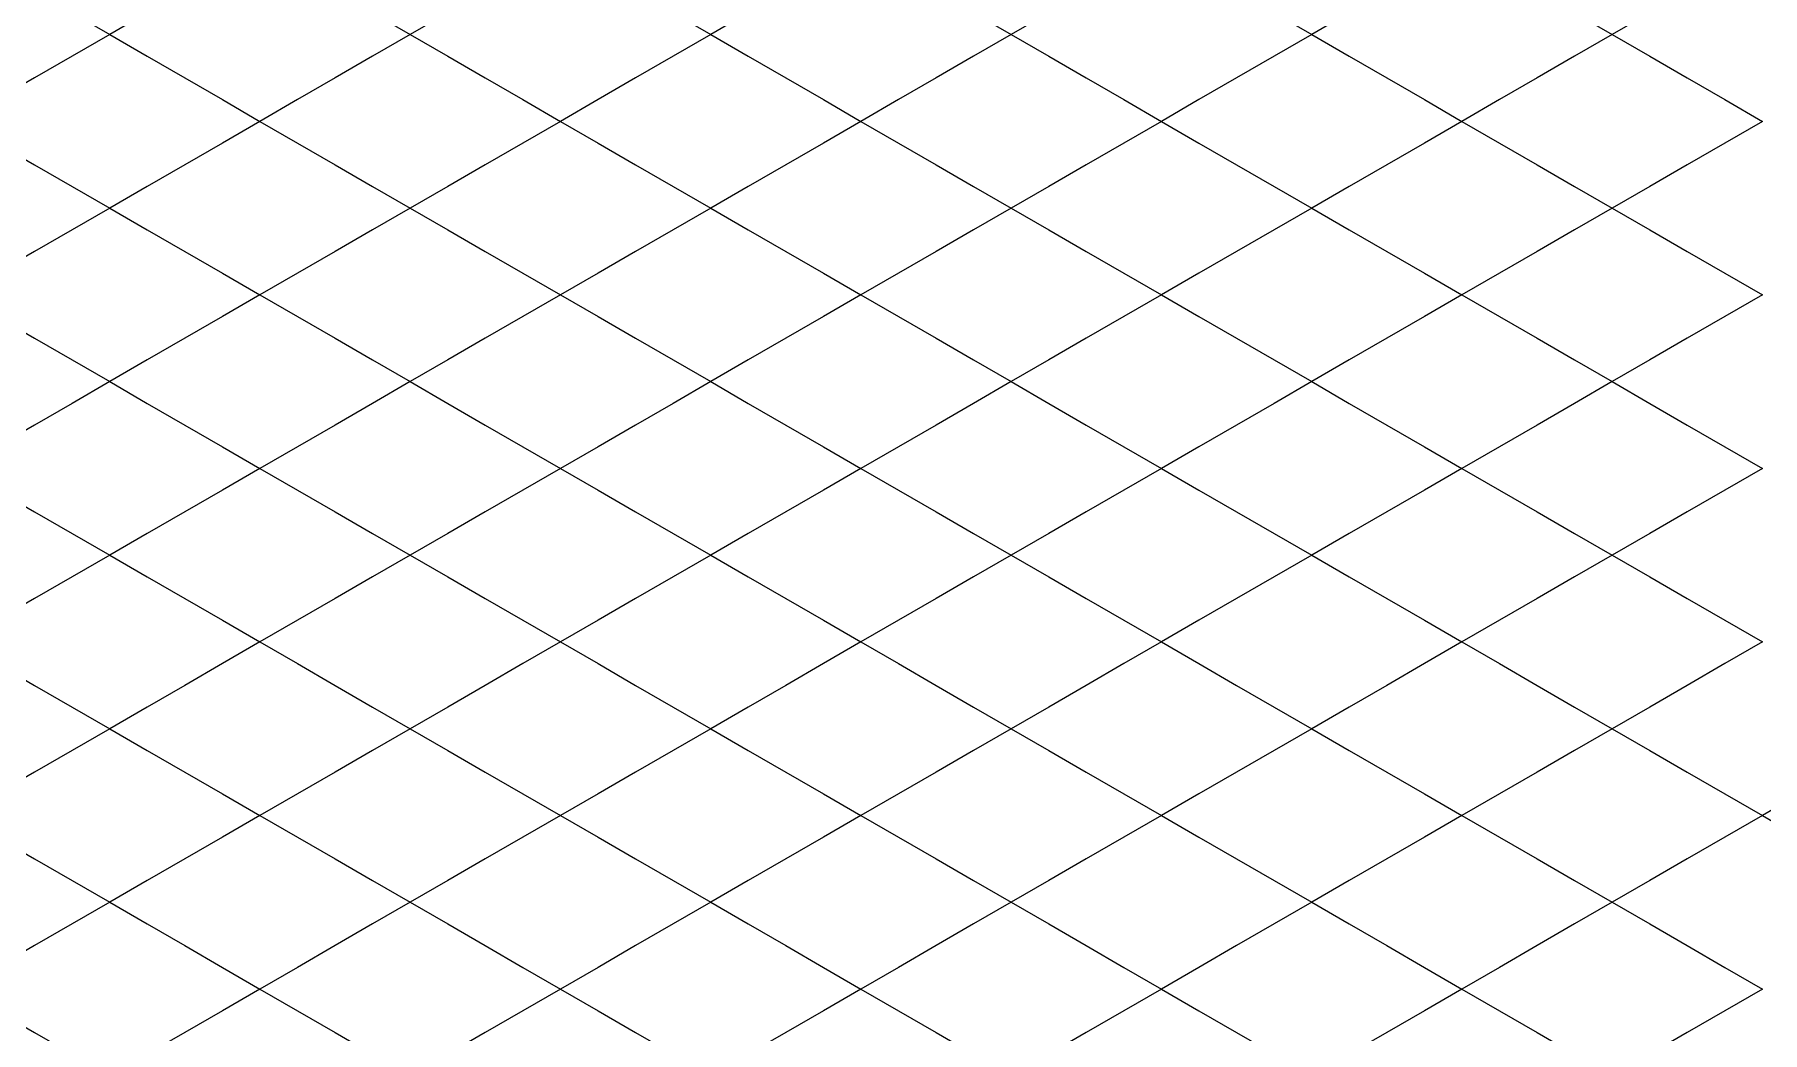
# Model space of a CAD drawing. Header units: metres. Extents: x 0 to 1028, y -291 to 246.
# Drawn here: x 155.5 to 228.7, y -53.5 to -11.3 of the extents above; entities that cross this region are included whole.
import ezdxf

# ---------------------------------------------------------------- set-up
doc = ezdxf.new("R2010")
doc.units = ezdxf.units.M
doc.layers.add('LAYER_02_PROJECTION', color=7, linetype='Continuous')

msp = doc.modelspace()

# ---------------------------------------------------------------- linework, layer by layer
at = {"layer": 'LAYER_02_PROJECTION'}
for points in [[(152.311, -7.593), (153.902, -8.512), (155.493, -9.431), (157.084, -10.349), (158.675, -11.268)], [(152.311, -7.593), (153.902, -8.512), (155.493, -9.431), (157.084, -10.349), (158.675, -11.268)], [(165.039, -7.593), (163.448, -8.512), (161.857, -9.431), (160.266, -10.349), (158.675, -11.268)], [(165.039, -7.593), (163.448, -8.512), (161.857, -9.431), (160.266, -10.349), (158.675, -11.268)], [(165.039, -7.593), (166.63, -8.512), (168.221, -9.431), (169.812, -10.349), (171.403, -11.268)], [(165.039, -7.593), (166.63, -8.512), (168.221, -9.431), (169.812, -10.349), (171.403, -11.268)], [(177.767, -7.593), (176.176, -8.512), (174.585, -9.431), (172.994, -10.349), (171.403, -11.268)], [(177.767, -7.593), (176.176, -8.512), (174.585, -9.431), (172.994, -10.349), (171.403, -11.268)], [(177.767, -7.593), (179.358, -8.512), (180.949, -9.431), (182.54, -10.349), (184.131, -11.268)], [(177.767, -7.593), (179.358, -8.512), (180.949, -9.431), (182.54, -10.349), (184.131, -11.268)], [(190.495, -7.593), (188.904, -8.512), (187.313, -9.431), (185.722, -10.349), (184.131, -11.268)], [(190.495, -7.593), (188.904, -8.512), (187.313, -9.431), (185.722, -10.349), (184.131, -11.268)], [(190.495, -7.593), (192.086, -8.512), (193.677, -9.431), (195.268, -10.349), (196.859, -11.268)], [(190.495, -7.593), (192.086, -8.512), (193.677, -9.431), (195.268, -10.349), (196.859, -11.268)], [(203.222, -7.593), (201.631, -8.512), (200.041, -9.431), (198.45, -10.349), (196.859, -11.268)], [(203.222, -7.593), (201.631, -8.512), (200.041, -9.431), (198.45, -10.349), (196.859, -11.268)], [(203.222, -7.593), (204.813, -8.512), (206.404, -9.431), (207.995, -10.349), (209.586, -11.268)], [(203.222, -7.593), (204.813, -8.512), (206.404, -9.431), (207.995, -10.349), (209.586, -11.268)], [(215.95, -7.593), (214.359, -8.512), (212.768, -9.431), (211.177, -10.349), (209.586, -11.268)], [(215.95, -7.593), (214.359, -8.512), (212.768, -9.431), (211.177, -10.349), (209.586, -11.268)], [(215.95, -7.593), (217.541, -8.512), (219.132, -9.431), (220.723, -10.349), (222.314, -11.268)], [(215.95, -7.593), (217.541, -8.512), (219.132, -9.431), (220.723, -10.349), (222.314, -11.268)], [(228.678, -7.593), (227.087, -8.512), (225.496, -9.431), (223.905, -10.349), (222.314, -11.268)], [(228.678, -7.593), (227.087, -8.512), (225.496, -9.431), (223.905, -10.349), (222.314, -11.268)], [(158.675, -11.268), (157.084, -12.186), (155.493, -13.105), (153.902, -14.023), (152.311, -14.942)], [(158.675, -11.268), (157.084, -12.186), (155.493, -13.105), (153.902, -14.023), (152.311, -14.942)], [(158.675, -11.268), (160.266, -12.186), (161.857, -13.105), (163.448, -14.023), (165.039, -14.942)], [(158.675, -11.268), (160.266, -12.186), (161.857, -13.105), (163.448, -14.023), (165.039, -14.942)], [(171.403, -11.268), (169.812, -12.186), (168.221, -13.105), (166.63, -14.023), (165.039, -14.942)], [(171.403, -11.268), (169.812, -12.186), (168.221, -13.105), (166.63, -14.023), (165.039, -14.942)], [(171.403, -11.268), (172.994, -12.186), (174.585, -13.105), (176.176, -14.023), (177.767, -14.942)], [(171.403, -11.268), (172.994, -12.186), (174.585, -13.105), (176.176, -14.023), (177.767, -14.942)], [(184.131, -11.268), (182.54, -12.186), (180.949, -13.105), (179.358, -14.023), (177.767, -14.942)], [(184.131, -11.268), (182.54, -12.186), (180.949, -13.105), (179.358, -14.023), (177.767, -14.942)], [(184.131, -11.268), (185.722, -12.186), (187.313, -13.105), (188.904, -14.023), (190.495, -14.942)], [(184.131, -11.268), (185.722, -12.186), (187.313, -13.105), (188.904, -14.023), (190.495, -14.942)], [(196.859, -11.268), (195.268, -12.186), (193.677, -13.105), (192.086, -14.023), (190.495, -14.942)], [(196.859, -11.268), (195.268, -12.186), (193.677, -13.105), (192.086, -14.023), (190.495, -14.942)], [(196.859, -11.268), (198.45, -12.186), (200.041, -13.105), (201.631, -14.023), (203.222, -14.942)], [(196.859, -11.268), (198.45, -12.186), (200.041, -13.105), (201.631, -14.023), (203.222, -14.942)], [(209.586, -11.268), (207.995, -12.186), (206.404, -13.105), (204.813, -14.023), (203.222, -14.942)], [(209.586, -11.268), (207.995, -12.186), (206.404, -13.105), (204.813, -14.023), (203.222, -14.942)], [(209.586, -11.268), (211.177, -12.186), (212.768, -13.105), (214.359, -14.023), (215.95, -14.942)], [(209.586, -11.268), (211.177, -12.186), (212.768, -13.105), (214.359, -14.023), (215.95, -14.942)], [(222.314, -11.268), (220.723, -12.186), (219.132, -13.105), (217.541, -14.023), (215.95, -14.942)], [(222.314, -11.268), (220.723, -12.186), (219.132, -13.105), (217.541, -14.023), (215.95, -14.942)], [(222.314, -11.268), (223.905, -12.186), (225.496, -13.105), (227.087, -14.023), (228.678, -14.942)], [(222.314, -11.268), (223.905, -12.186), (225.496, -13.105), (227.087, -14.023), (228.678, -14.942)], [(152.311, -14.942), (153.902, -15.86), (155.493, -16.779), (157.084, -17.698), (158.675, -18.616)], [(152.311, -14.942), (153.902, -15.86), (155.493, -16.779), (157.084, -17.698), (158.675, -18.616)], [(165.039, -14.942), (163.448, -15.86), (161.857, -16.779), (160.266, -17.698), (158.675, -18.616)], [(165.039, -14.942), (163.448, -15.86), (161.857, -16.779), (160.266, -17.698), (158.675, -18.616)], [(165.039, -14.942), (166.63, -15.86), (168.221, -16.779), (169.812, -17.698), (171.403, -18.616)], [(165.039, -14.942), (166.63, -15.86), (168.221, -16.779), (169.812, -17.698), (171.403, -18.616)], [(177.767, -14.942), (176.176, -15.86), (174.585, -16.779), (172.994, -17.698), (171.403, -18.616)], [(177.767, -14.942), (176.176, -15.86), (174.585, -16.779), (172.994, -17.698), (171.403, -18.616)], [(177.767, -14.942), (179.358, -15.86), (180.949, -16.779), (182.54, -17.698), (184.131, -18.616)], [(177.767, -14.942), (179.358, -15.86), (180.949, -16.779), (182.54, -17.698), (184.131, -18.616)], [(190.495, -14.942), (188.904, -15.86), (187.313, -16.779), (185.722, -17.698), (184.131, -18.616)], [(190.495, -14.942), (188.904, -15.86), (187.313, -16.779), (185.722, -17.698), (184.131, -18.616)], [(190.495, -14.942), (192.086, -15.86), (193.677, -16.779), (195.268, -17.698), (196.859, -18.616)], [(190.495, -14.942), (192.086, -15.86), (193.677, -16.779), (195.268, -17.698), (196.859, -18.616)], [(203.222, -14.942), (201.631, -15.86), (200.041, -16.779), (198.45, -17.698), (196.859, -18.616)], [(203.222, -14.942), (201.631, -15.86), (200.041, -16.779), (198.45, -17.698), (196.859, -18.616)], [(203.222, -14.942), (204.813, -15.86), (206.404, -16.779), (207.995, -17.698), (209.586, -18.616)], [(203.222, -14.942), (204.813, -15.86), (206.404, -16.779), (207.995, -17.698), (209.586, -18.616)], [(215.95, -14.942), (214.359, -15.86), (212.768, -16.779), (211.177, -17.698), (209.586, -18.616)], [(215.95, -14.942), (214.359, -15.86), (212.768, -16.779), (211.177, -17.698), (209.586, -18.616)], [(215.95, -14.942), (217.541, -15.86), (219.132, -16.779), (220.723, -17.698), (222.314, -18.616)], [(215.95, -14.942), (217.541, -15.86), (219.132, -16.779), (220.723, -17.698), (222.314, -18.616)], [(228.678, -14.942), (227.087, -15.86), (225.496, -16.779), (223.905, -17.698), (222.314, -18.616)], [(228.678, -14.942), (227.087, -15.86), (225.496, -16.779), (223.905, -17.698), (222.314, -18.616)], [(158.675, -18.616), (157.084, -19.535), (155.493, -20.453), (153.902, -21.372), (152.311, -22.29)], [(158.675, -18.616), (157.084, -19.535), (155.493, -20.453), (153.902, -21.372), (152.311, -22.29)], [(158.675, -18.616), (160.266, -19.535), (161.857, -20.453), (163.448, -21.372), (165.039, -22.29)], [(158.675, -18.616), (160.266, -19.535), (161.857, -20.453), (163.448, -21.372), (165.039, -22.29)], [(171.403, -18.616), (169.812, -19.535), (168.221, -20.453), (166.63, -21.372), (165.039, -22.29)], [(171.403, -18.616), (169.812, -19.535), (168.221, -20.453), (166.63, -21.372), (165.039, -22.29)], [(171.403, -18.616), (172.994, -19.535), (174.585, -20.453), (176.176, -21.372), (177.767, -22.29)], [(171.403, -18.616), (172.994, -19.535), (174.585, -20.453), (176.176, -21.372), (177.767, -22.29)], [(184.131, -18.616), (182.54, -19.535), (180.949, -20.453), (179.358, -21.372), (177.767, -22.29)], [(184.131, -18.616), (182.54, -19.535), (180.949, -20.453), (179.358, -21.372), (177.767, -22.29)], [(184.131, -18.616), (185.722, -19.535), (187.313, -20.453), (188.904, -21.372), (190.495, -22.29)], [(184.131, -18.616), (185.722, -19.535), (187.313, -20.453), (188.904, -21.372), (190.495, -22.29)], [(196.859, -18.616), (195.268, -19.535), (193.677, -20.453), (192.086, -21.372), (190.495, -22.29)], [(196.859, -18.616), (195.268, -19.535), (193.677, -20.453), (192.086, -21.372), (190.495, -22.29)], [(196.859, -18.616), (198.45, -19.535), (200.041, -20.453), (201.631, -21.372), (203.222, -22.29)], [(196.859, -18.616), (198.45, -19.535), (200.041, -20.453), (201.631, -21.372), (203.222, -22.29)], [(209.586, -18.616), (207.995, -19.535), (206.404, -20.453), (204.813, -21.372), (203.222, -22.29)], [(209.586, -18.616), (207.995, -19.535), (206.404, -20.453), (204.813, -21.372), (203.222, -22.29)], [(209.586, -18.616), (211.177, -19.535), (212.768, -20.453), (214.359, -21.372), (215.95, -22.29)], [(209.586, -18.616), (211.177, -19.535), (212.768, -20.453), (214.359, -21.372), (215.95, -22.29)], [(222.314, -18.616), (220.723, -19.535), (219.132, -20.453), (217.541, -21.372), (215.95, -22.29)], [(222.314, -18.616), (220.723, -19.535), (219.132, -20.453), (217.541, -21.372), (215.95, -22.29)], [(222.314, -18.616), (223.905, -19.535), (225.496, -20.453), (227.087, -21.372), (228.678, -22.29)], [(222.314, -18.616), (223.905, -19.535), (225.496, -20.453), (227.087, -21.372), (228.678, -22.29)], [(152.311, -22.29), (153.902, -23.209), (155.493, -24.127), (157.084, -25.046), (158.675, -25.965)], [(152.311, -22.29), (153.902, -23.209), (155.493, -24.127), (157.084, -25.046), (158.675, -25.965)], [(165.039, -22.29), (163.448, -23.209), (161.857, -24.127), (160.266, -25.046), (158.675, -25.965)], [(165.039, -22.29), (163.448, -23.209), (161.857, -24.127), (160.266, -25.046), (158.675, -25.965)], [(165.039, -22.29), (166.63, -23.209), (168.221, -24.127), (169.812, -25.046), (171.403, -25.965)], [(165.039, -22.29), (166.63, -23.209), (168.221, -24.127), (169.812, -25.046), (171.403, -25.965)], [(177.767, -22.29), (176.176, -23.209), (174.585, -24.127), (172.994, -25.046), (171.403, -25.965)], [(177.767, -22.29), (176.176, -23.209), (174.585, -24.127), (172.994, -25.046), (171.403, -25.965)], [(177.767, -22.29), (179.358, -23.209), (180.949, -24.127), (182.54, -25.046), (184.131, -25.965)], [(177.767, -22.29), (179.358, -23.209), (180.949, -24.127), (182.54, -25.046), (184.131, -25.965)], [(190.495, -22.29), (188.904, -23.209), (187.313, -24.127), (185.722, -25.046), (184.131, -25.965)], [(190.495, -22.29), (188.904, -23.209), (187.313, -24.127), (185.722, -25.046), (184.131, -25.965)], [(190.495, -22.29), (192.086, -23.209), (193.677, -24.127), (195.268, -25.046), (196.859, -25.965)], [(190.495, -22.29), (192.086, -23.209), (193.677, -24.127), (195.268, -25.046), (196.859, -25.965)], [(203.222, -22.29), (201.631, -23.209), (200.041, -24.127), (198.45, -25.046), (196.859, -25.965)], [(203.222, -22.29), (201.631, -23.209), (200.041, -24.127), (198.45, -25.046), (196.859, -25.965)], [(203.222, -22.29), (204.813, -23.209), (206.404, -24.127), (207.995, -25.046), (209.586, -25.965)], [(203.222, -22.29), (204.813, -23.209), (206.404, -24.127), (207.995, -25.046), (209.586, -25.965)], [(215.95, -22.29), (214.359, -23.209), (212.768, -24.127), (211.177, -25.046), (209.586, -25.965)], [(215.95, -22.29), (214.359, -23.209), (212.768, -24.127), (211.177, -25.046), (209.586, -25.965)], [(215.95, -22.29), (217.541, -23.209), (219.132, -24.127), (220.723, -25.046), (222.314, -25.965)], [(215.95, -22.29), (217.541, -23.209), (219.132, -24.127), (220.723, -25.046), (222.314, -25.965)], [(228.678, -22.29), (227.087, -23.209), (225.496, -24.127), (223.905, -25.046), (222.314, -25.965)], [(228.678, -22.29), (227.087, -23.209), (225.496, -24.127), (223.905, -25.046), (222.314, -25.965)], [(158.675, -25.965), (157.084, -26.883), (155.493, -27.802), (153.902, -28.72), (152.311, -29.639)], [(158.675, -25.965), (157.084, -26.883), (155.493, -27.802), (153.902, -28.72), (152.311, -29.639)], [(158.675, -25.965), (160.266, -26.883), (161.857, -27.802), (163.448, -28.72), (165.039, -29.639)], [(158.675, -25.965), (160.266, -26.883), (161.857, -27.802), (163.448, -28.72), (165.039, -29.639)], [(171.403, -25.965), (169.812, -26.883), (168.221, -27.802), (166.63, -28.72), (165.039, -29.639)], [(171.403, -25.965), (169.812, -26.883), (168.221, -27.802), (166.63, -28.72), (165.039, -29.639)], [(171.403, -25.965), (172.994, -26.883), (174.585, -27.802), (176.176, -28.72), (177.767, -29.639)], [(171.403, -25.965), (172.994, -26.883), (174.585, -27.802), (176.176, -28.72), (177.767, -29.639)], [(184.131, -25.965), (182.54, -26.883), (180.949, -27.802), (179.358, -28.72), (177.767, -29.639)], [(184.131, -25.965), (182.54, -26.883), (180.949, -27.802), (179.358, -28.72), (177.767, -29.639)], [(184.131, -25.965), (185.722, -26.883), (187.313, -27.802), (188.904, -28.72), (190.495, -29.639)], [(184.131, -25.965), (185.722, -26.883), (187.313, -27.802), (188.904, -28.72), (190.495, -29.639)], [(196.859, -25.965), (195.268, -26.883), (193.677, -27.802), (192.086, -28.72), (190.495, -29.639)], [(196.859, -25.965), (195.268, -26.883), (193.677, -27.802), (192.086, -28.72), (190.495, -29.639)], [(196.859, -25.965), (198.45, -26.883), (200.041, -27.802), (201.631, -28.72), (203.222, -29.639)], [(196.859, -25.965), (198.45, -26.883), (200.041, -27.802), (201.631, -28.72), (203.222, -29.639)], [(209.586, -25.965), (207.995, -26.883), (206.404, -27.802), (204.813, -28.72), (203.222, -29.639)], [(209.586, -25.965), (207.995, -26.883), (206.404, -27.802), (204.813, -28.72), (203.222, -29.639)], [(209.586, -25.965), (211.177, -26.883), (212.768, -27.802), (214.359, -28.72), (215.95, -29.639)], [(209.586, -25.965), (211.177, -26.883), (212.768, -27.802), (214.359, -28.72), (215.95, -29.639)], [(222.314, -25.965), (220.723, -26.883), (219.132, -27.802), (217.541, -28.72), (215.95, -29.639)], [(222.314, -25.965), (220.723, -26.883), (219.132, -27.802), (217.541, -28.72), (215.95, -29.639)], [(222.314, -25.965), (223.905, -26.883), (225.496, -27.802), (227.087, -28.72), (228.678, -29.639)], [(222.314, -25.965), (223.905, -26.883), (225.496, -27.802), (227.087, -28.72), (228.678, -29.639)], [(152.311, -29.639), (153.902, -30.557), (155.493, -31.476), (157.084, -32.395), (158.675, -33.313)], [(152.311, -29.639), (153.902, -30.557), (155.493, -31.476), (157.084, -32.395), (158.675, -33.313)], [(165.039, -29.639), (163.448, -30.557), (161.857, -31.476), (160.266, -32.395), (158.675, -33.313)], [(165.039, -29.639), (163.448, -30.557), (161.857, -31.476), (160.266, -32.395), (158.675, -33.313)], [(165.039, -29.639), (166.63, -30.557), (168.221, -31.476), (169.812, -32.395), (171.403, -33.313)], [(165.039, -29.639), (166.63, -30.557), (168.221, -31.476), (169.812, -32.395), (171.403, -33.313)], [(177.767, -29.639), (176.176, -30.557), (174.585, -31.476), (172.994, -32.395), (171.403, -33.313)], [(177.767, -29.639), (176.176, -30.557), (174.585, -31.476), (172.994, -32.395), (171.403, -33.313)], [(177.767, -29.639), (179.358, -30.557), (180.949, -31.476), (182.54, -32.395), (184.131, -33.313)], [(177.767, -29.639), (179.358, -30.557), (180.949, -31.476), (182.54, -32.395), (184.131, -33.313)], [(190.495, -29.639), (188.904, -30.557), (187.313, -31.476), (185.722, -32.395), (184.131, -33.313)], [(190.495, -29.639), (188.904, -30.557), (187.313, -31.476), (185.722, -32.395), (184.131, -33.313)], [(190.495, -29.639), (192.086, -30.557), (193.677, -31.476), (195.268, -32.395), (196.859, -33.313)], [(190.495, -29.639), (192.086, -30.557), (193.677, -31.476), (195.268, -32.395), (196.859, -33.313)], [(203.222, -29.639), (201.631, -30.557), (200.041, -31.476), (198.45, -32.395), (196.859, -33.313)], [(203.222, -29.639), (201.631, -30.557), (200.041, -31.476), (198.45, -32.395), (196.859, -33.313)], [(203.222, -29.639), (204.813, -30.557), (206.404, -31.476), (207.995, -32.395), (209.586, -33.313)], [(203.222, -29.639), (204.813, -30.557), (206.404, -31.476), (207.995, -32.395), (209.586, -33.313)], [(215.95, -29.639), (214.359, -30.557), (212.768, -31.476), (211.177, -32.395), (209.586, -33.313)], [(215.95, -29.639), (214.359, -30.557), (212.768, -31.476), (211.177, -32.395), (209.586, -33.313)], [(215.95, -29.639), (217.541, -30.557), (219.132, -31.476), (220.723, -32.395), (222.314, -33.313)], [(215.95, -29.639), (217.541, -30.557), (219.132, -31.476), (220.723, -32.395), (222.314, -33.313)], [(228.678, -29.639), (227.087, -30.557), (225.496, -31.476), (223.905, -32.395), (222.314, -33.313)], [(228.678, -29.639), (227.087, -30.557), (225.496, -31.476), (223.905, -32.395), (222.314, -33.313)], [(158.675, -33.313), (157.084, -34.232), (155.493, -35.15), (153.902, -36.069), (152.311, -36.987)], [(158.675, -33.313), (157.084, -34.232), (155.493, -35.15), (153.902, -36.069), (152.311, -36.987)], [(158.675, -33.313), (160.266, -34.232), (161.857, -35.15), (163.448, -36.069), (165.039, -36.987)], [(158.675, -33.313), (160.266, -34.232), (161.857, -35.15), (163.448, -36.069), (165.039, -36.987)], [(171.403, -33.313), (169.812, -34.232), (168.221, -35.15), (166.63, -36.069), (165.039, -36.987)], [(171.403, -33.313), (169.812, -34.232), (168.221, -35.15), (166.63, -36.069), (165.039, -36.987)], [(171.403, -33.313), (172.994, -34.232), (174.585, -35.15), (176.176, -36.069), (177.767, -36.987)], [(171.403, -33.313), (172.994, -34.232), (174.585, -35.15), (176.176, -36.069), (177.767, -36.987)], [(184.131, -33.313), (182.54, -34.232), (180.949, -35.15), (179.358, -36.069), (177.767, -36.987)], [(184.131, -33.313), (182.54, -34.232), (180.949, -35.15), (179.358, -36.069), (177.767, -36.987)], [(184.131, -33.313), (185.722, -34.232), (187.313, -35.15), (188.904, -36.069), (190.495, -36.987)], [(184.131, -33.313), (185.722, -34.232), (187.313, -35.15), (188.904, -36.069), (190.495, -36.987)], [(196.859, -33.313), (195.268, -34.232), (193.677, -35.15), (192.086, -36.069), (190.495, -36.987)], [(196.859, -33.313), (195.268, -34.232), (193.677, -35.15), (192.086, -36.069), (190.495, -36.987)], [(196.859, -33.313), (198.45, -34.232), (200.041, -35.15), (201.631, -36.069), (203.222, -36.987)], [(196.859, -33.313), (198.45, -34.232), (200.041, -35.15), (201.631, -36.069), (203.222, -36.987)], [(209.586, -33.313), (207.995, -34.232), (206.404, -35.15), (204.813, -36.069), (203.222, -36.987)], [(209.586, -33.313), (207.995, -34.232), (206.404, -35.15), (204.813, -36.069), (203.222, -36.987)], [(209.586, -33.313), (211.177, -34.232), (212.768, -35.15), (214.359, -36.069), (215.95, -36.987)], [(209.586, -33.313), (211.177, -34.232), (212.768, -35.15), (214.359, -36.069), (215.95, -36.987)], [(222.314, -33.313), (220.723, -34.232), (219.132, -35.15), (217.541, -36.069), (215.95, -36.987)], [(222.314, -33.313), (220.723, -34.232), (219.132, -35.15), (217.541, -36.069), (215.95, -36.987)], [(222.314, -33.313), (223.905, -34.232), (225.496, -35.15), (227.087, -36.069), (228.678, -36.987)], [(222.314, -33.313), (223.905, -34.232), (225.496, -35.15), (227.087, -36.069), (228.678, -36.987)], [(152.311, -36.987), (153.902, -37.906), (155.493, -38.824), (157.084, -39.743), (158.675, -40.662)], [(152.311, -36.987), (153.902, -37.906), (155.493, -38.824), (157.084, -39.743), (158.675, -40.662)], [(165.039, -36.987), (163.448, -37.906), (161.857, -38.824), (160.266, -39.743), (158.675, -40.662)], [(165.039, -36.987), (163.448, -37.906), (161.857, -38.824), (160.266, -39.743), (158.675, -40.662)], [(165.039, -36.987), (166.63, -37.906), (168.221, -38.824), (169.812, -39.743), (171.403, -40.662)], [(165.039, -36.987), (166.63, -37.906), (168.221, -38.824), (169.812, -39.743), (171.403, -40.662)], [(177.767, -36.987), (176.176, -37.906), (174.585, -38.824), (172.994, -39.743), (171.403, -40.662)], [(177.767, -36.987), (176.176, -37.906), (174.585, -38.824), (172.994, -39.743), (171.403, -40.662)], [(177.767, -36.987), (179.358, -37.906), (180.949, -38.824), (182.54, -39.743), (184.131, -40.662)], [(177.767, -36.987), (179.358, -37.906), (180.949, -38.824), (182.54, -39.743), (184.131, -40.662)], [(190.495, -36.987), (188.904, -37.906), (187.313, -38.824), (185.722, -39.743), (184.131, -40.662)], [(190.495, -36.987), (188.904, -37.906), (187.313, -38.824), (185.722, -39.743), (184.131, -40.662)], [(190.495, -36.987), (192.086, -37.906), (193.677, -38.824), (195.268, -39.743), (196.859, -40.662)], [(190.495, -36.987), (192.086, -37.906), (193.677, -38.824), (195.268, -39.743), (196.859, -40.662)], [(203.222, -36.987), (201.631, -37.906), (200.041, -38.824), (198.45, -39.743), (196.859, -40.662)], [(203.222, -36.987), (201.631, -37.906), (200.041, -38.824), (198.45, -39.743), (196.859, -40.662)], [(203.222, -36.987), (204.813, -37.906), (206.404, -38.824), (207.995, -39.743), (209.586, -40.662)], [(203.222, -36.987), (204.813, -37.906), (206.404, -38.824), (207.995, -39.743), (209.586, -40.662)], [(215.95, -36.987), (214.359, -37.906), (212.768, -38.824), (211.177, -39.743), (209.586, -40.662)], [(215.95, -36.987), (214.359, -37.906), (212.768, -38.824), (211.177, -39.743), (209.586, -40.662)], [(215.95, -36.987), (217.541, -37.906), (219.132, -38.824), (220.723, -39.743), (222.314, -40.662)], [(215.95, -36.987), (217.541, -37.906), (219.132, -38.824), (220.723, -39.743), (222.314, -40.662)], [(228.678, -36.987), (227.087, -37.906), (225.496, -38.824), (223.905, -39.743), (222.314, -40.662)], [(228.678, -36.987), (227.087, -37.906), (225.496, -38.824), (223.905, -39.743), (222.314, -40.662)], [(158.675, -40.662), (157.084, -41.58), (155.493, -42.499), (153.902, -43.417), (152.311, -44.336)], [(158.675, -40.662), (157.084, -41.58), (155.493, -42.499), (153.902, -43.417), (152.311, -44.336)], [(158.675, -40.662), (160.266, -41.58), (161.857, -42.499), (163.448, -43.417), (165.039, -44.336)], [(158.675, -40.662), (160.266, -41.58), (161.857, -42.499), (163.448, -43.417), (165.039, -44.336)], [(171.403, -40.662), (169.812, -41.58), (168.221, -42.499), (166.63, -43.417), (165.039, -44.336)], [(171.403, -40.662), (169.812, -41.58), (168.221, -42.499), (166.63, -43.417), (165.039, -44.336)], [(171.403, -40.662), (172.994, -41.58), (174.585, -42.499), (176.176, -43.417), (177.767, -44.336)], [(171.403, -40.662), (172.994, -41.58), (174.585, -42.499), (176.176, -43.417), (177.767, -44.336)], [(184.131, -40.662), (182.54, -41.58), (180.949, -42.499), (179.358, -43.417), (177.767, -44.336)], [(184.131, -40.662), (182.54, -41.58), (180.949, -42.499), (179.358, -43.417), (177.767, -44.336)], [(184.131, -40.662), (185.722, -41.58), (187.313, -42.499), (188.904, -43.417), (190.495, -44.336)], [(184.131, -40.662), (185.722, -41.58), (187.313, -42.499), (188.904, -43.417), (190.495, -44.336)], [(196.859, -40.662), (195.268, -41.58), (193.677, -42.499), (192.086, -43.417), (190.495, -44.336)], [(196.859, -40.662), (195.268, -41.58), (193.677, -42.499), (192.086, -43.417), (190.495, -44.336)], [(196.859, -40.662), (198.45, -41.58), (200.041, -42.499), (201.631, -43.417), (203.222, -44.336)], [(196.859, -40.662), (198.45, -41.58), (200.041, -42.499), (201.631, -43.417), (203.222, -44.336)], [(209.586, -40.662), (207.995, -41.58), (206.404, -42.499), (204.813, -43.417), (203.222, -44.336)], [(209.586, -40.662), (207.995, -41.58), (206.404, -42.499), (204.813, -43.417), (203.222, -44.336)], [(209.586, -40.662), (211.177, -41.58), (212.768, -42.499), (214.359, -43.417), (215.95, -44.336)], [(209.586, -40.662), (211.177, -41.58), (212.768, -42.499), (214.359, -43.417), (215.95, -44.336)], [(222.314, -40.662), (220.723, -41.58), (219.132, -42.499), (217.541, -43.417), (215.95, -44.336)], [(222.314, -40.662), (220.723, -41.58), (219.132, -42.499), (217.541, -43.417), (215.95, -44.336)], [(222.314, -40.662), (223.905, -41.58), (225.496, -42.499), (227.087, -43.417), (228.678, -44.336)], [(222.314, -40.662), (223.905, -41.58), (225.496, -42.499), (227.087, -43.417), (228.678, -44.336)], [(235.042, -40.662), (233.451, -41.58), (231.86, -42.499), (230.269, -43.417), (228.678, -44.336)], [(235.042, -40.662), (233.451, -41.58), (231.86, -42.499), (230.269, -43.417), (228.678, -44.336)], [(152.311, -44.336), (153.902, -45.254), (155.493, -46.173), (157.084, -47.091), (158.675, -48.01)], [(152.311, -44.336), (153.902, -45.254), (155.493, -46.173), (157.084, -47.091), (158.675, -48.01)], [(165.039, -44.336), (163.448, -45.254), (161.857, -46.173), (160.266, -47.091), (158.675, -48.01)], [(165.039, -44.336), (163.448, -45.254), (161.857, -46.173), (160.266, -47.091), (158.675, -48.01)], [(165.039, -44.336), (166.63, -45.254), (168.221, -46.173), (169.812, -47.091), (171.403, -48.01)], [(165.039, -44.336), (166.63, -45.254), (168.221, -46.173), (169.812, -47.091), (171.403, -48.01)], [(177.767, -44.336), (176.176, -45.254), (174.585, -46.173), (172.994, -47.091), (171.403, -48.01)], [(177.767, -44.336), (176.176, -45.254), (174.585, -46.173), (172.994, -47.091), (171.403, -48.01)], [(177.767, -44.336), (179.358, -45.254), (180.949, -46.173), (182.54, -47.091), (184.131, -48.01)], [(177.767, -44.336), (179.358, -45.254), (180.949, -46.173), (182.54, -47.091), (184.131, -48.01)], [(190.495, -44.336), (188.904, -45.254), (187.313, -46.173), (185.722, -47.091), (184.131, -48.01)], [(190.495, -44.336), (188.904, -45.254), (187.313, -46.173), (185.722, -47.091), (184.131, -48.01)], [(190.495, -44.336), (192.086, -45.254), (193.677, -46.173), (195.268, -47.091), (196.859, -48.01)], [(190.495, -44.336), (192.086, -45.254), (193.677, -46.173), (195.268, -47.091), (196.859, -48.01)], [(203.222, -44.336), (201.631, -45.254), (200.041, -46.173), (198.45, -47.091), (196.859, -48.01)], [(203.222, -44.336), (201.631, -45.254), (200.041, -46.173), (198.45, -47.091), (196.859, -48.01)], [(203.222, -44.336), (204.813, -45.254), (206.404, -46.173), (207.995, -47.091), (209.586, -48.01)], [(203.222, -44.336), (204.813, -45.254), (206.404, -46.173), (207.995, -47.091), (209.586, -48.01)], [(215.95, -44.336), (214.359, -45.254), (212.768, -46.173), (211.177, -47.091), (209.586, -48.01)], [(215.95, -44.336), (214.359, -45.254), (212.768, -46.173), (211.177, -47.091), (209.586, -48.01)], [(215.95, -44.336), (217.541, -45.254), (219.132, -46.173), (220.723, -47.091), (222.314, -48.01)], [(215.95, -44.336), (217.541, -45.254), (219.132, -46.173), (220.723, -47.091), (222.314, -48.01)], [(228.678, -44.336), (227.087, -45.254), (225.496, -46.173), (223.905, -47.091), (222.314, -48.01)], [(228.678, -44.336), (227.087, -45.254), (225.496, -46.173), (223.905, -47.091), (222.314, -48.01)], [(228.678, -44.336), (230.269, -45.254), (231.86, -46.173), (233.451, -47.091), (235.042, -48.01)], [(228.678, -44.336), (230.269, -45.254), (231.86, -46.173), (233.451, -47.091), (235.042, -48.01)], [(158.675, -48.01), (157.084, -48.929), (155.493, -49.847), (153.902, -50.766), (152.311, -51.684)], [(158.675, -48.01), (157.084, -48.929), (155.493, -49.847), (153.902, -50.766), (152.311, -51.684)], [(158.675, -48.01), (160.266, -48.929), (161.857, -49.847), (163.448, -50.766), (165.039, -51.684)], [(158.675, -48.01), (160.266, -48.929), (161.857, -49.847), (163.448, -50.766), (165.039, -51.684)], [(171.403, -48.01), (169.812, -48.929), (168.221, -49.847), (166.63, -50.766), (165.039, -51.684)], [(171.403, -48.01), (169.812, -48.929), (168.221, -49.847), (166.63, -50.766), (165.039, -51.684)], [(171.403, -48.01), (172.994, -48.929), (174.585, -49.847), (176.176, -50.766), (177.767, -51.684)], [(171.403, -48.01), (172.994, -48.929), (174.585, -49.847), (176.176, -50.766), (177.767, -51.684)], [(184.131, -48.01), (182.54, -48.929), (180.949, -49.847), (179.358, -50.766), (177.767, -51.684)], [(184.131, -48.01), (182.54, -48.929), (180.949, -49.847), (179.358, -50.766), (177.767, -51.684)], [(184.131, -48.01), (185.722, -48.929), (187.313, -49.847), (188.904, -50.766), (190.495, -51.684)], [(184.131, -48.01), (185.722, -48.929), (187.313, -49.847), (188.904, -50.766), (190.495, -51.684)], [(196.859, -48.01), (195.268, -48.929), (193.677, -49.847), (192.086, -50.766), (190.495, -51.684)], [(196.859, -48.01), (195.268, -48.929), (193.677, -49.847), (192.086, -50.766), (190.495, -51.684)], [(196.859, -48.01), (198.45, -48.929), (200.041, -49.847), (201.631, -50.766), (203.222, -51.684)], [(196.859, -48.01), (198.45, -48.929), (200.041, -49.847), (201.631, -50.766), (203.222, -51.684)], [(209.586, -48.01), (207.995, -48.929), (206.404, -49.847), (204.813, -50.766), (203.222, -51.684)], [(209.586, -48.01), (207.995, -48.929), (206.404, -49.847), (204.813, -50.766), (203.222, -51.684)], [(209.586, -48.01), (211.177, -48.929), (212.768, -49.847), (214.359, -50.766), (215.95, -51.684)], [(209.586, -48.01), (211.177, -48.929), (212.768, -49.847), (214.359, -50.766), (215.95, -51.684)], [(222.314, -48.01), (220.723, -48.929), (219.132, -49.847), (217.541, -50.766), (215.95, -51.684)], [(222.314, -48.01), (220.723, -48.929), (219.132, -49.847), (217.541, -50.766), (215.95, -51.684)], [(222.314, -48.01), (223.905, -48.929), (225.496, -49.847), (227.087, -50.766), (228.678, -51.684)], [(222.314, -48.01), (223.905, -48.929), (225.496, -49.847), (227.087, -50.766), (228.678, -51.684)], [(152.311, -51.684), (153.902, -52.603), (155.493, -53.521), (157.084, -54.44), (158.675, -55.358)], [(152.311, -51.684), (153.902, -52.603), (155.493, -53.521), (157.084, -54.44), (158.675, -55.358)], [(165.039, -51.684), (163.448, -52.603), (161.857, -53.521), (160.266, -54.44), (158.675, -55.358)], [(165.039, -51.684), (163.448, -52.603), (161.857, -53.521), (160.266, -54.44), (158.675, -55.358)], [(165.039, -51.684), (166.63, -52.603), (168.221, -53.521), (169.812, -54.44), (171.403, -55.358)], [(165.039, -51.684), (166.63, -52.603), (168.221, -53.521), (169.812, -54.44), (171.403, -55.358)], [(177.767, -51.684), (176.176, -52.603), (174.585, -53.521), (172.994, -54.44), (171.403, -55.358)], [(177.767, -51.684), (176.176, -52.603), (174.585, -53.521), (172.994, -54.44), (171.403, -55.358)], [(177.767, -51.684), (179.358, -52.603), (180.949, -53.521), (182.54, -54.44), (184.131, -55.358)], [(177.767, -51.684), (179.358, -52.603), (180.949, -53.521), (182.54, -54.44), (184.131, -55.358)], [(190.495, -51.684), (188.904, -52.603), (187.313, -53.521), (185.722, -54.44), (184.131, -55.358)], [(190.495, -51.684), (188.904, -52.603), (187.313, -53.521), (185.722, -54.44), (184.131, -55.358)], [(190.495, -51.684), (192.086, -52.603), (193.677, -53.521), (195.268, -54.44), (196.859, -55.358)], [(190.495, -51.684), (192.086, -52.603), (193.677, -53.521), (195.268, -54.44), (196.859, -55.358)], [(203.222, -51.684), (201.631, -52.603), (200.041, -53.521), (198.45, -54.44), (196.859, -55.358)], [(203.222, -51.684), (201.631, -52.603), (200.041, -53.521), (198.45, -54.44), (196.859, -55.358)], [(203.222, -51.684), (204.813, -52.603), (206.404, -53.521), (207.995, -54.44), (209.586, -55.358)], [(203.222, -51.684), (204.813, -52.603), (206.404, -53.521), (207.995, -54.44), (209.586, -55.358)], [(215.95, -51.684), (214.359, -52.603), (212.768, -53.521), (211.177, -54.44), (209.586, -55.358)], [(215.95, -51.684), (214.359, -52.603), (212.768, -53.521), (211.177, -54.44), (209.586, -55.358)], [(215.95, -51.684), (217.541, -52.603), (219.132, -53.521), (220.723, -54.44), (222.314, -55.358)], [(215.95, -51.684), (217.541, -52.603), (219.132, -53.521), (220.723, -54.44), (222.314, -55.358)], [(228.678, -51.684), (227.087, -52.603), (225.496, -53.521), (223.905, -54.44), (222.314, -55.358)], [(228.678, -51.684), (227.087, -52.603), (225.496, -53.521), (223.905, -54.44), (222.314, -55.358)]]:
    msp.add_lwpolyline(points, dxfattribs=at)

doc.saveas('drawing.dxf')
